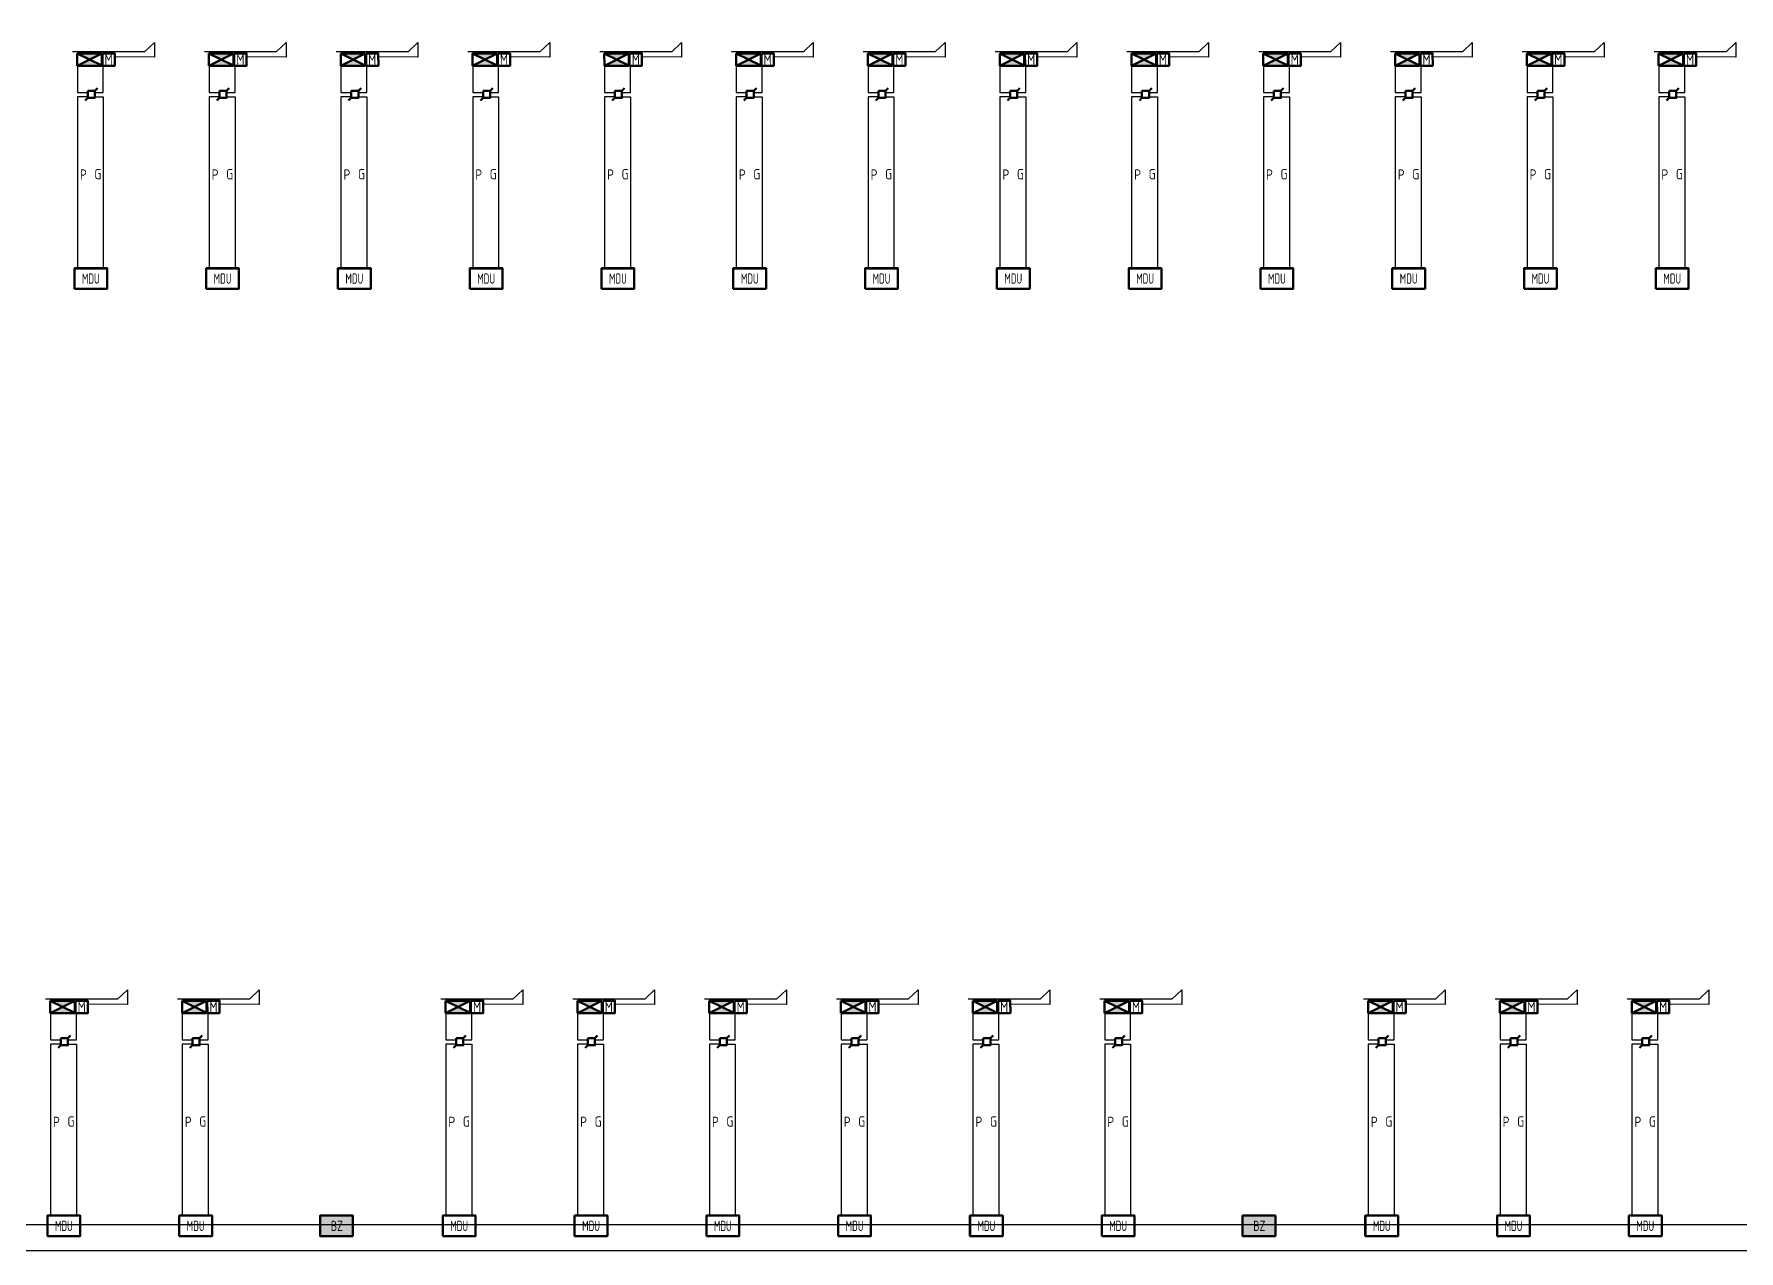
# Model space of a CAD drawing. Header units: millimetres. Extents: x 127230 to 906013, y -355313 to -209225.
# Drawn here: x 626387 to 668006, y -347762 to -318058 of the extents above; entities that cross this region are included whole.
import ezdxf
from ezdxf.enums import TextEntityAlignment as Align

# ---------------------------------------------------------------- set-up
doc = ezdxf.new("R2018")
doc.units = ezdxf.units.MM
doc.linetypes.add('Cплошная', pattern=[0])
for name, color, linetype, lineweight in [('14', 250, 'Continuous', 0), ('Адресация СПС', 7, 'Continuous', 25), ('АТ_ПС_ИП_025', 1, 'Continuous', 25), ('АТ_ПС_ППКП_025', 5, 'Continuous', 25), ('АТ_ПС_Текст_025', 7, 'Continuous', 25), ('АТ_ПС_Трасса_100', 1, 'Continuous', 100)]:
    doc.layers.add(name, color=color, linetype=linetype, lineweight=lineweight)
doc.layers.add('ПС2', color=230, linetype='Continuous')
doc.styles.add('GLE_OASR_TextStyle', font='GOST2304A.ttf')
doc.styles.add('GOST 2.304 type A', font='GOST2304A.ttf', dxfattribs={"width": 0.9, "height": 250})
doc.styles.get("Standard").update_dxf_attribs({"font": 'gost_0.ttf'})
doc.styles.add('ГОСТ 2.304', font='CS_Gost2304.shx', dxfattribs={"width": 0.8})

# ---------------------------------------------------------------- blocks, each defined once
blk = doc.blocks.new('*U49')
at = {"linetype": 'Continuous', "lineweight": 25}
blk.add_wipeout([(-1.5, -1.5), (-1.5, 1.5), (1.5, 1.5), (1.5, -1.5)], dxfattribs=at)
at = {"color": 0, "linetype": 'Continuous', "lineweight": -2}
for p, q in [((1.5, 1.5), (2.63, 2.63)), ((-1.5, -1.5), (-2.63, -2.63))]:
    blk.add_line(p, q, dxfattribs=at)
blk.add_lwpolyline([(-1.5, 1.5), (1.5, 1.5), (1.5, -1.5), (-1.5, -1.5)], close=True, dxfattribs=at)
blk = doc.blocks.new('*U52')
at = {"linetype": 'Continuous', "lineweight": -2}
h = blk.add_hatch(color=0, dxfattribs=at)
h.dxf.hatch_style = 1
h.paths.add_polyline_path([(-6, 2.97), (-2.98, 1.48), (0, 2.97)])
h.paths.add_polyline_path([(-2.98, 1.48), (-6, -0.03), (0, -0.03), (0, 0)])
at = {"color": 0, "linetype": 'Continuous', "lineweight": -2}
for p, q in [((-6, -0.03), (-6, 2.97)), ((0, 2.97), (-6, 2.97)), ((-6, 2.97), (0, 0)), ((-6, -0.03), (0, 2.97)), ((0, -0.03), (0, 2.97)), ((0, 1.47), (0.18, 1.47)), ((-6, -0.03), (0, -0.03))]:
    blk.add_line(p, q, dxfattribs=at)
blk.add_lwpolyline([(0.18, 2.97), (3.18, 2.97), (3.18, -0.03), (0.18, -0.03)], close=True, dxfattribs=at)
at = {"color": 0, "linetype": 'Continuous', "lineweight": -2, "style": 'GLE_OASR_TextStyle'}
blk.add_text('М', height=2.5, dxfattribs=at).set_placement((1.68, 1.47), align=Align.MIDDLE_CENTER)
blk = doc.blocks.new('*U51')
at = {"color": 0, "linetype": 'Continuous', "lineweight": -2}
blk.add_lwpolyline([(-8, -0.03), (0, -0.03), (0, 4.97), (-8, 4.97)], close=True, dxfattribs=at)
at = {"color": 0, "linetype": 'Continuous', "lineweight": -2, "style": 'ГОСТ 2.304', "width": 0.8, "flags": 4}
blk.add_attdef('НАДПИСЬ', text='', height=2.5, dxfattribs=at).set_placement((-4, 2.47), align=Align.MIDDLE_CENTER)
blk = doc.blocks.new('*U108')
at = {"color": 0, "lineweight": 0}
blk.add_wipeout([(-2.4, 2.08), (-19.97, 2.07), (-19.97, -2.23), (-2.4, -2.23)], dxfattribs=at)
at = {"color": 0, "linetype": 'Cплошная', "lineweight": 25}
for q in [(0, 0), (-19.97, -2.23)]:
    blk.add_line((-2.4, -2.23), q, dxfattribs=at)
at = {"color": 0, "lineweight": 30, "flags": 104}
blk.add_attdef('ТЕКСТ1', text='', height=2.5, dxfattribs=at).set_placement((-3.31, 1.05), align=Align.TOP_RIGHT)
blk = doc.blocks.new('бриз')
at = {"lineweight": 50, "ltscale": 100, "true_color": 0xffffff}
h = blk.add_hatch(color=7, dxfattribs=at)
h.dxf.hatch_style = 1
h.paths.add_polyline_path([(-139304, -374795), (-140104, -374795), (-140104, -375295), (-139304, -375295)])
at = {"layer": 'Адресация СПС', "color": 1, "lineweight": 50, "ltscale": 100}
blk.add_lwpolyline([(-139304, -375295), (-140104, -375295), (-140104, -374795), (-139304, -374795)], close=True, dxfattribs=at)
at = {"layer": 'Адресация СПС', "color": 1, "lineweight": 50, "ltscale": 100, "style": 'GOST 2.304 type A', "width": 0.9}
blk.add_text('BZ', height=250, dxfattribs=at).set_placement((-139696, -375046), align=Align.MIDDLE_CENTER)

msp = doc.modelspace()

# ---------------------------------------------------------------- linework, layer by layer
at = {"layer": '14', "color": 6, "lineweight": 25}
for points in [[(627443, -318833), (627443, -319483), (627695, -319483)], [(630660, -318833), (630660, -319483), (630912, -319483)], [(633877, -318833), (633877, -319483), (634129, -319483)], [(637095, -318833), (637095, -319483), (637347, -319483)], [(640312, -318833), (640312, -319483), (640564, -319483)], [(643529, -318833), (643529, -319483), (643781, -319483)], [(646747, -318833), (646747, -319483), (646999, -319483)], [(649964, -318833), (649964, -319483), (650216, -319483)], [(653181, -318833), (653181, -319483), (653433, -319483)], [(656399, -318833), (656399, -319483), (656651, -319483)], [(659616, -318833), (659616, -319483), (659868, -319483)], [(662833, -318833), (662833, -319483), (663085, -319483)], [(666051, -318833), (666051, -319483), (666303, -319483)], [(626785, -341958), (626785, -342608), (627037, -342608)], [(630003, -341958), (630003, -342608), (630255, -342608)], [(636437, -341958), (636437, -342608), (636689, -342608)], [(639655, -341958), (639655, -342608), (639907, -342608)], [(642872, -341958), (642872, -342608), (643124, -342608)], [(646089, -341958), (646089, -342608), (646341, -342608)], [(649307, -341958), (649307, -342608), (649559, -342608)], [(652524, -341958), (652524, -342608), (652776, -342608)], [(658959, -341958), (658959, -342608), (659211, -342608)], [(662176, -341958), (662176, -342608), (662428, -342608)], [(665393, -341958), (665393, -342608), (665645, -342608)]]:
    msp.add_lwpolyline(points, dxfattribs=at)
at = {"layer": 'АТ_ПС_Трасса_100', "color": 92, "lineweight": 25, "ltscale": 100}
for points in [[(627867, -319483), (628075, -319483), (628075, -318834)], [(631085, -319483), (631293, -319483), (631293, -318834)], [(634302, -319483), (634510, -319483), (634510, -318834)], [(637519, -319483), (637727, -319483), (637727, -318834)], [(640737, -319483), (640945, -319483), (640945, -318834)], [(643954, -319483), (644162, -319483), (644162, -318834)], [(647171, -319483), (647379, -319483), (647379, -318834)], [(650389, -319483), (650597, -319483), (650597, -318834)], [(653606, -319483), (653814, -319483), (653814, -318834)], [(656823, -319483), (657031, -319483), (657031, -318834)], [(660041, -319483), (660249, -319483), (660249, -318834)], [(663258, -319483), (663466, -319483), (663466, -318834)], [(666475, -319483), (666683, -319483), (666683, -318834)], [(627867, -319590), (628075, -319590), (628075, -323777)], [(631085, -319590), (631293, -319590), (631293, -323777)], [(634302, -319590), (634510, -319590), (634510, -323777)], [(637519, -319590), (637727, -319590), (637727, -323777)], [(640737, -319590), (640945, -319590), (640945, -323777)], [(643954, -319590), (644162, -319590), (644162, -323777)], [(647171, -319590), (647379, -319590), (647379, -323777)], [(650389, -319590), (650597, -319590), (650597, -323777)], [(653606, -319590), (653814, -319590), (653814, -323777)], [(656823, -319590), (657031, -319590), (657031, -323777)], [(660041, -319590), (660249, -319590), (660249, -323777)], [(663258, -319590), (663466, -319590), (663466, -323777)], [(666475, -319590), (666683, -319590), (666683, -323777)], [(627210, -342608), (627418, -342608), (627418, -341959)], [(630427, -342608), (630635, -342608), (630635, -341959)], [(636862, -342608), (637070, -342608), (637070, -341959)], [(640079, -342608), (640287, -342608), (640287, -341959)], [(643296, -342608), (643505, -342608), (643505, -341959)], [(646514, -342608), (646722, -342608), (646722, -341959)], [(649731, -342608), (649939, -342608), (649939, -341959)], [(652948, -342608), (653157, -342608), (653157, -341959)], [(659383, -342608), (659591, -342608), (659591, -341959)], [(662600, -342608), (662809, -342608), (662809, -341959)], [(665818, -342608), (666026, -342608), (666026, -341959)], [(627210, -342715), (627418, -342715), (627418, -346902)], [(630427, -342715), (630635, -342715), (630635, -346902)], [(636862, -342715), (637070, -342715), (637070, -346902)], [(640079, -342715), (640287, -342715), (640287, -346902)], [(643296, -342715), (643505, -342715), (643505, -346902)], [(646514, -342715), (646722, -342715), (646722, -346902)], [(649731, -342715), (649939, -342715), (649939, -346902)], [(652948, -342715), (653157, -342715), (653157, -346902)], [(659383, -342715), (659591, -342715), (659591, -346902)], [(662600, -342715), (662809, -342715), (662809, -346902)], [(665818, -342715), (666026, -342715), (666026, -346902)]]:
    msp.add_lwpolyline(points, dxfattribs=at)
at = {"layer": 'АТ_ПС_Трасса_100', "color": 6, "lineweight": 25, "ltscale": 100}
for points in [[(627695, -319590), (627443, -319590), (627443, -323777)], [(630912, -319590), (630660, -319590), (630660, -323777)], [(634129, -319590), (633877, -319590), (633877, -323777)], [(637347, -319590), (637095, -319590), (637095, -323777)], [(640564, -319590), (640312, -319590), (640312, -323777)], [(643781, -319590), (643529, -319590), (643529, -323777)], [(646999, -319590), (646747, -319590), (646747, -323777)], [(650216, -319590), (649964, -319590), (649964, -323777)], [(653433, -319590), (653181, -319590), (653181, -323777)], [(656651, -319590), (656399, -319590), (656399, -323777)], [(659868, -319590), (659616, -319590), (659616, -323777)], [(663085, -319590), (662833, -319590), (662833, -323777)], [(666303, -319590), (666051, -319590), (666051, -323777)], [(627037, -342715), (626785, -342715), (626785, -346902)], [(630255, -342715), (630003, -342715), (630003, -346902)], [(636689, -342715), (636437, -342715), (636437, -346902)], [(639907, -342715), (639655, -342715), (639655, -346902)], [(643124, -342715), (642872, -342715), (642872, -346902)], [(646341, -342715), (646089, -342715), (646089, -346902)], [(649559, -342715), (649307, -342715), (649307, -346902)], [(652776, -342715), (652524, -342715), (652524, -346902)], [(659211, -342715), (658959, -342715), (658959, -346902)], [(662428, -342715), (662176, -342715), (662176, -346902)], [(665645, -342715), (665393, -342715), (665393, -346902)]]:
    msp.add_lwpolyline(points, dxfattribs=at)

# ---------------------------------------------------------------- block references
at = {"layer": 'Адресация СПС', "color": 7, "lineweight": 50}
for p in [(773473, 27894), (795994, 27894)]:
    msp.add_blockref('бриз', p, dxfattribs=at)
at = {"layer": 'ПС2', "color": 5, "lineweight": 50, "transparency": 33554687, "xscale": 100, "yscale": 100, "zscale": 100, "rotation": 0.1250381865928775}
for p in [(628038, -318828), (631256, -318828), (634473, -318828), (637690, -318828), (640908, -318828), (644125, -318828), (647342, -318828), (650560, -318828), (653777, -318828), (656994, -318828), (660212, -318828), (663429, -318828), (666646, -318828), (627381, -341953), (630598, -341953), (637033, -341953), (640250, -341953), (643468, -341953), (646685, -341953), (649902, -341953), (653120, -341953), (659554, -341953), (662772, -341953), (665989, -341953)]:
    msp.add_blockref('*U52', p, dxfattribs=at)

# ---------------------------------------------------------------- texts
at = {"layer": 'АТ_ПС_Текст_025', "char_height": 250, "attachment_point": 5, "style": 'GLE_OASR_TextStyle'}
for s, insert in [('P', (627589, -321487)), ('G', (627944, -321478)), ('P', (630806, -321487)), ('G', (631162, -321478)), ('P', (634024, -321487)), ('G', (634379, -321478)), ('P', (637241, -321487)), ('G', (637596, -321478)), ('P', (640458, -321487)), ('G', (640814, -321478)), ('P', (643676, -321487)), ('G', (644031, -321478)), ('P', (646893, -321487)), ('G', (647248, -321478)), ('P', (650110, -321487)), ('G', (650466, -321478)), ('P', (653328, -321487)), ('G', (653683, -321478)), ('P', (656545, -321487)), ('G', (656900, -321478)), ('P', (659762, -321487)), ('G', (660118, -321478)), ('P', (662980, -321487)), ('G', (663335, -321478)), ('P', (666197, -321487)), ('G', (666552, -321478)), ('P', (626932, -344612)), ('G', (627287, -344604)), ('P', (630149, -344612)), ('G', (630504, -344604)), ('P', (636584, -344612)), ('G', (636939, -344604)), ('P', (639801, -344612)), ('G', (640156, -344604)), ('P', (643018, -344612)), ('G', (643374, -344604)), ('P', (646236, -344612)), ('G', (646591, -344604)), ('P', (649453, -344612)), ('G', (649808, -344604)), ('P', (652670, -344612)), ('G', (653026, -344604)), ('P', (659105, -344612)), ('G', (659460, -344604)), ('P', (662322, -344612)), ('G', (662678, -344604)), ('P', (665540, -344612)), ('G', (665895, -344604))]:
    msp.add_mtext_dynamic_manual_height_columns(s, width=1237.88, gutter_width=12.5, heights=[0], dxfattribs=dict(at, insert=insert))

# ---------------------------------------------------------------- next in the draw order: block references
at = {"layer": 'АТ_ПС_ИП_025', "lineweight": 50, "xscale": 57.51779866433964, "yscale": 57.51779866433964, "zscale": 57.51779866433964}
for p in [(627781, -319532), (630998, -319532), (634216, -319532), (637433, -319532), (640650, -319532), (643868, -319532), (647085, -319532), (650302, -319532), (653520, -319532), (656737, -319532), (659954, -319532), (663172, -319532), (666389, -319532), (627124, -342657), (630341, -342657), (636776, -342657), (639993, -342657), (643210, -342657), (646428, -342657), (649645, -342657), (652862, -342657), (659297, -342657), (662514, -342657), (665732, -342657)]:
    msp.add_blockref('*U49', p, dxfattribs=at)
at = {"layer": 'АТ_ПС_Текст_025', "linetype": 'Continuous'}
ref = msp.add_blockref('*U108', (629323, -318266), dxfattribs=dict(at, xscale=100, yscale=100, zscale=100))
lines = msp.add_mtext('230 В AC*** ', dxfattribs={"layer": '0', "color": 0, "insert": (628992, -318161), "char_height": 2.5, "attachment_point": 1})
ref.add_attrib('ТЕКСТ1', '', (628992, -318161), dxfattribs={"flags": 104}).embed_mtext(lines)
ref = msp.add_blockref('*U108', (632540, -318266), dxfattribs=dict(at, xscale=100, yscale=100, zscale=100))
lines = msp.add_mtext('230 В AC*** ', dxfattribs={"layer": '0', "color": 0, "insert": (632209, -318161), "char_height": 2.5, "attachment_point": 1})
ref.add_attrib('ТЕКСТ1', '', (632209, -318161), dxfattribs={"flags": 104}).embed_mtext(lines)
ref = msp.add_blockref('*U108', (635757, -318266), dxfattribs=dict(at, xscale=100, yscale=100, zscale=100))
lines = msp.add_mtext('230 В AC*** ', dxfattribs={"layer": '0', "color": 0, "insert": (635426, -318161), "char_height": 2.5, "attachment_point": 1})
ref.add_attrib('ТЕКСТ1', '', (635426, -318161), dxfattribs={"flags": 104}).embed_mtext(lines)
ref = msp.add_blockref('*U108', (638975, -318266), dxfattribs=dict(at, xscale=100, yscale=100, zscale=100))
lines = msp.add_mtext('230 В AC*** ', dxfattribs={"layer": '0', "color": 0, "insert": (638644, -318161), "char_height": 2.5, "attachment_point": 1})
ref.add_attrib('ТЕКСТ1', '', (638644, -318161), dxfattribs={"flags": 104}).embed_mtext(lines)
ref = msp.add_blockref('*U108', (642192, -318266), dxfattribs=dict(at, xscale=100, yscale=100, zscale=100))
lines = msp.add_mtext('230 В AC*** ', dxfattribs={"layer": '0', "color": 0, "insert": (641861, -318161), "char_height": 2.5, "attachment_point": 1})
ref.add_attrib('ТЕКСТ1', '', (641861, -318161), dxfattribs={"flags": 104}).embed_mtext(lines)
ref = msp.add_blockref('*U108', (645409, -318266), dxfattribs=dict(at, xscale=100, yscale=100, zscale=100))
lines = msp.add_mtext('230 В AC*** ', dxfattribs={"layer": '0', "color": 0, "insert": (645078, -318161), "char_height": 2.5, "attachment_point": 1})
ref.add_attrib('ТЕКСТ1', '', (645078, -318161), dxfattribs={"flags": 104}).embed_mtext(lines)
ref = msp.add_blockref('*U108', (648627, -318266), dxfattribs=dict(at, xscale=100, yscale=100, zscale=100))
lines = msp.add_mtext('230 В AC*** ', dxfattribs={"layer": '0', "color": 0, "insert": (648296, -318161), "char_height": 2.5, "attachment_point": 1})
ref.add_attrib('ТЕКСТ1', '', (648296, -318161), dxfattribs={"flags": 104}).embed_mtext(lines)
ref = msp.add_blockref('*U108', (651844, -318266), dxfattribs=dict(at, xscale=100, yscale=100, zscale=100))
lines = msp.add_mtext('230 В AC*** ', dxfattribs={"layer": '0', "color": 0, "insert": (651513, -318161), "char_height": 2.5, "attachment_point": 1})
ref.add_attrib('ТЕКСТ1', '', (651513, -318161), dxfattribs={"flags": 104}).embed_mtext(lines)
ref = msp.add_blockref('*U108', (655061, -318266), dxfattribs=dict(at, xscale=100, yscale=100, zscale=100))
lines = msp.add_mtext('230 В AC*** ', dxfattribs={"layer": '0', "color": 0, "insert": (654730, -318161), "char_height": 2.5, "attachment_point": 1})
ref.add_attrib('ТЕКСТ1', '', (654730, -318161), dxfattribs={"flags": 104}).embed_mtext(lines)
ref = msp.add_blockref('*U108', (658279, -318266), dxfattribs=dict(at, xscale=100, yscale=100, zscale=100))
lines = msp.add_mtext('230 В AC*** ', dxfattribs={"layer": '0', "color": 0, "insert": (657948, -318161), "char_height": 2.5, "attachment_point": 1})
ref.add_attrib('ТЕКСТ1', '', (657948, -318161), dxfattribs={"flags": 104}).embed_mtext(lines)
ref = msp.add_blockref('*U108', (661496, -318266), dxfattribs=dict(at, xscale=100, yscale=100, zscale=100))
lines = msp.add_mtext('230 В AC*** ', dxfattribs={"layer": '0', "color": 0, "insert": (661165, -318161), "char_height": 2.5, "attachment_point": 1})
ref.add_attrib('ТЕКСТ1', '', (661165, -318161), dxfattribs={"flags": 104}).embed_mtext(lines)
ref = msp.add_blockref('*U108', (664713, -318266), dxfattribs=dict(at, xscale=100, yscale=100, zscale=100))
lines = msp.add_mtext('230 В AC*** ', dxfattribs={"layer": '0', "color": 0, "insert": (664382, -318161), "char_height": 2.5, "attachment_point": 1})
ref.add_attrib('ТЕКСТ1', '', (664382, -318161), dxfattribs={"flags": 104}).embed_mtext(lines)
ref = msp.add_blockref('*U108', (667931, -318266), dxfattribs=dict(at, xscale=100, yscale=100, zscale=100))
lines = msp.add_mtext('230 В AC*** ', dxfattribs={"layer": '0', "color": 0, "insert": (667600, -318161), "char_height": 2.5, "attachment_point": 1})
ref.add_attrib('ТЕКСТ1', '', (667600, -318161), dxfattribs={"flags": 104}).embed_mtext(lines)
ref = msp.add_blockref('*U108', (628665, -341391), dxfattribs=dict(at, xscale=100, yscale=100, zscale=100))
lines = msp.add_mtext('230 В AC*** ', dxfattribs={"layer": '0', "color": 0, "insert": (628334, -341287), "char_height": 2.5, "attachment_point": 1})
ref.add_attrib('ТЕКСТ1', '', (628334, -341287), dxfattribs={"flags": 104}).embed_mtext(lines)
ref = msp.add_blockref('*U108', (631883, -341391), dxfattribs=dict(at, xscale=100, yscale=100, zscale=100))
lines = msp.add_mtext('230 В AC*** ', dxfattribs={"layer": '0', "color": 0, "insert": (631552, -341287), "char_height": 2.5, "attachment_point": 1})
ref.add_attrib('ТЕКСТ1', '', (631552, -341287), dxfattribs={"flags": 104}).embed_mtext(lines)
ref = msp.add_blockref('*U108', (638317, -341391), dxfattribs=dict(at, xscale=100, yscale=100, zscale=100))
lines = msp.add_mtext('230 В AC*** ', dxfattribs={"layer": '0', "color": 0, "insert": (637986, -341287), "char_height": 2.5, "attachment_point": 1})
ref.add_attrib('ТЕКСТ1', '', (637986, -341287), dxfattribs={"flags": 104}).embed_mtext(lines)
ref = msp.add_blockref('*U108', (641535, -341391), dxfattribs=dict(at, xscale=100, yscale=100, zscale=100))
lines = msp.add_mtext('230 В AC*** ', dxfattribs={"layer": '0', "color": 0, "insert": (641204, -341287), "char_height": 2.5, "attachment_point": 1})
ref.add_attrib('ТЕКСТ1', '', (641204, -341287), dxfattribs={"flags": 104}).embed_mtext(lines)
ref = msp.add_blockref('*U108', (644752, -341391), dxfattribs=dict(at, xscale=100, yscale=100, zscale=100))
lines = msp.add_mtext('230 В AC*** ', dxfattribs={"layer": '0', "color": 0, "insert": (644421, -341287), "char_height": 2.5, "attachment_point": 1})
ref.add_attrib('ТЕКСТ1', '', (644421, -341287), dxfattribs={"flags": 104}).embed_mtext(lines)
ref = msp.add_blockref('*U108', (647969, -341391), dxfattribs=dict(at, xscale=100, yscale=100, zscale=100))
lines = msp.add_mtext('230 В AC*** ', dxfattribs={"layer": '0', "color": 0, "insert": (647638, -341287), "char_height": 2.5, "attachment_point": 1})
ref.add_attrib('ТЕКСТ1', '', (647638, -341287), dxfattribs={"flags": 104}).embed_mtext(lines)
ref = msp.add_blockref('*U108', (651187, -341391), dxfattribs=dict(at, xscale=100, yscale=100, zscale=100))
lines = msp.add_mtext('230 В AC*** ', dxfattribs={"layer": '0', "color": 0, "insert": (650856, -341287), "char_height": 2.5, "attachment_point": 1})
ref.add_attrib('ТЕКСТ1', '', (650856, -341287), dxfattribs={"flags": 104}).embed_mtext(lines)
ref = msp.add_blockref('*U108', (654404, -341391), dxfattribs=dict(at, xscale=100, yscale=100, zscale=100))
lines = msp.add_mtext('230 В AC*** ', dxfattribs={"layer": '0', "color": 0, "insert": (654073, -341287), "char_height": 2.5, "attachment_point": 1})
ref.add_attrib('ТЕКСТ1', '', (654073, -341287), dxfattribs={"flags": 104}).embed_mtext(lines)
ref = msp.add_blockref('*U108', (660839, -341391), dxfattribs=dict(at, xscale=100, yscale=100, zscale=100))
lines = msp.add_mtext('230 В AC*** ', dxfattribs={"layer": '0', "color": 0, "insert": (660508, -341287), "char_height": 2.5, "attachment_point": 1})
ref.add_attrib('ТЕКСТ1', '', (660508, -341287), dxfattribs={"flags": 104}).embed_mtext(lines)
ref = msp.add_blockref('*U108', (664056, -341391), dxfattribs=dict(at, xscale=100, yscale=100, zscale=100))
lines = msp.add_mtext('230 В AC*** ', dxfattribs={"layer": '0', "color": 0, "insert": (663725, -341287), "char_height": 2.5, "attachment_point": 1})
ref.add_attrib('ТЕКСТ1', '', (663725, -341287), dxfattribs={"flags": 104}).embed_mtext(lines)
ref = msp.add_blockref('*U108', (667273, -341391), dxfattribs=dict(at, xscale=100, yscale=100, zscale=100))
lines = msp.add_mtext('230 В AC*** ', dxfattribs={"layer": '0', "color": 0, "insert": (666942, -341287), "char_height": 2.5, "attachment_point": 1})
ref.add_attrib('ТЕКСТ1', '', (666942, -341287), dxfattribs={"flags": 104}).embed_mtext(lines)

# ---------------------------------------------------------------- next in the draw order: wipeouts: each hides what was drawn before it
at = {"lineweight": 25}
for points in [[(627371, -323777), (628171, -323777), (628171, -324277), (627371, -324277)], [(630588, -323777), (631388, -323777), (631388, -324277), (630588, -324277)], [(633805, -323777), (634605, -323777), (634605, -324277), (633805, -324277)], [(637023, -323777), (637823, -323777), (637823, -324277), (637023, -324277)], [(640240, -323777), (641040, -323777), (641040, -324277), (640240, -324277)], [(643457, -323777), (644257, -323777), (644257, -324277), (643457, -324277)], [(646675, -323777), (647475, -323777), (647475, -324277), (646675, -324277)], [(649892, -323777), (650692, -323777), (650692, -324277), (649892, -324277)], [(653109, -323777), (653909, -323777), (653909, -324277), (653109, -324277)], [(656327, -323777), (657127, -323777), (657127, -324277), (656327, -324277)], [(659544, -323777), (660344, -323777), (660344, -324277), (659544, -324277)], [(662761, -323777), (663561, -323777), (663561, -324277), (662761, -324277)], [(665979, -323777), (666779, -323777), (666779, -324277), (665979, -324277)], [(626713, -346902), (627513, -346902), (627513, -347402), (626713, -347402)], [(629931, -346902), (630731, -346902), (630731, -347402), (629931, -347402)], [(636365, -346902), (637165, -346902), (637165, -347402), (636365, -347402)], [(639583, -346902), (640383, -346902), (640383, -347402), (639583, -347402)], [(642800, -346902), (643600, -346902), (643600, -347402), (642800, -347402)], [(646017, -346902), (646817, -346902), (646817, -347402), (646017, -347402)], [(649235, -346902), (650035, -346902), (650035, -347402), (649235, -347402)], [(652452, -346902), (653252, -346902), (653252, -347402), (652452, -347402)], [(658887, -346902), (659687, -346902), (659687, -347402), (658887, -347402)], [(662104, -346902), (662904, -346902), (662904, -347402), (662104, -347402)], [(665321, -346902), (666121, -346902), (666121, -347402), (665321, -347402)]]:
    msp.add_wipeout(points, dxfattribs=at).dxf.layer = 'АТ_ПС_Трасса_100'

# ---------------------------------------------------------------- next in the draw order: linework, layer by layer
at = {"color": 1, "lineweight": 30}
msp.add_lwpolyline([(584045, -341307), (585609, -341307), (585609, -347115), (718220, -347115), (718220, -347762), (583506, -347762), (583506, -341548)], dxfattribs=at)
at = {"layer": '14', "color": 6, "lineweight": 25}
for points in [[(629323, -318266), (629323, -318620), (628356, -318615)], [(632540, -318266), (632540, -318620), (631573, -318615)], [(635757, -318266), (635757, -318620), (634791, -318615)], [(638975, -318266), (638975, -318620), (638008, -318615)], [(642192, -318266), (642192, -318620), (641225, -318615)], [(645409, -318266), (645409, -318620), (644443, -318615)], [(648627, -318266), (648627, -318620), (647660, -318615)], [(651844, -318266), (651844, -318620), (650877, -318615)], [(655061, -318266), (655061, -318620), (654095, -318615)], [(658279, -318266), (658279, -318620), (657312, -318615)], [(661496, -318266), (661496, -318620), (660529, -318615)], [(664713, -318266), (664713, -318620), (663747, -318615)], [(667931, -318266), (667931, -318620), (666964, -318615)], [(628665, -341391), (628665, -341745), (627698, -341740)], [(631883, -341391), (631883, -341745), (630916, -341740)], [(638317, -341391), (638317, -341745), (637350, -341740)], [(641535, -341391), (641535, -341745), (640568, -341740)], [(644752, -341391), (644752, -341745), (643785, -341740)], [(647969, -341391), (647969, -341745), (647002, -341740)], [(651187, -341391), (651187, -341745), (650220, -341740)], [(654404, -341391), (654404, -341745), (653437, -341740)], [(660839, -341391), (660839, -341745), (659872, -341740)], [(664056, -341391), (664056, -341745), (663089, -341740)], [(667273, -341391), (667273, -341745), (666306, -341740)]]:
    msp.add_lwpolyline(points, dxfattribs=at)

# ---------------------------------------------------------------- next in the draw order: block references
at = {"layer": 'АТ_ПС_ППКП_025', "color": 1, "linetype": 'Continuous', "lineweight": 50}
ref = msp.add_blockref('*U51', (628171, -324273), dxfattribs=dict(at, xscale=100, yscale=100, zscale=100))
ref.add_attrib('НАДПИСЬ', 'MDU', dxfattribs={"layer": '0', "color": 0, "linetype": 'Continuous', "lineweight": -2, "height": 250, "style": 'ГОСТ 2.304', "width": 0.8}).set_placement((627771, -324027), align=Align.MIDDLE_CENTER)
ref = msp.add_blockref('*U51', (631388, -324273), dxfattribs=dict(at, xscale=100, yscale=100, zscale=100))
ref.add_attrib('НАДПИСЬ', 'MDU', dxfattribs={"layer": '0', "color": 0, "linetype": 'Continuous', "lineweight": -2, "height": 250, "style": 'ГОСТ 2.304', "width": 0.8}).set_placement((630988, -324027), align=Align.MIDDLE_CENTER)
ref = msp.add_blockref('*U51', (634605, -324273), dxfattribs=dict(at, xscale=100, yscale=100, zscale=100))
ref.add_attrib('НАДПИСЬ', 'MDU', dxfattribs={"layer": '0', "color": 0, "linetype": 'Continuous', "lineweight": -2, "height": 250, "style": 'ГОСТ 2.304', "width": 0.8}).set_placement((634205, -324027), align=Align.MIDDLE_CENTER)
ref = msp.add_blockref('*U51', (637823, -324273), dxfattribs=dict(at, xscale=100, yscale=100, zscale=100))
ref.add_attrib('НАДПИСЬ', 'MDU', dxfattribs={"layer": '0', "color": 0, "linetype": 'Continuous', "lineweight": -2, "height": 250, "style": 'ГОСТ 2.304', "width": 0.8}).set_placement((637423, -324027), align=Align.MIDDLE_CENTER)
ref = msp.add_blockref('*U51', (641040, -324273), dxfattribs=dict(at, xscale=100, yscale=100, zscale=100))
ref.add_attrib('НАДПИСЬ', 'MDU', dxfattribs={"layer": '0', "color": 0, "linetype": 'Continuous', "lineweight": -2, "height": 250, "style": 'ГОСТ 2.304', "width": 0.8}).set_placement((640640, -324027), align=Align.MIDDLE_CENTER)
ref = msp.add_blockref('*U51', (644257, -324273), dxfattribs=dict(at, xscale=100, yscale=100, zscale=100))
ref.add_attrib('НАДПИСЬ', 'MDU', dxfattribs={"layer": '0', "color": 0, "linetype": 'Continuous', "lineweight": -2, "height": 250, "style": 'ГОСТ 2.304', "width": 0.8}).set_placement((643857, -324027), align=Align.MIDDLE_CENTER)
ref = msp.add_blockref('*U51', (647475, -324273), dxfattribs=dict(at, xscale=100, yscale=100, zscale=100))
ref.add_attrib('НАДПИСЬ', 'MDU', dxfattribs={"layer": '0', "color": 0, "linetype": 'Continuous', "lineweight": -2, "height": 250, "style": 'ГОСТ 2.304', "width": 0.8}).set_placement((647075, -324027), align=Align.MIDDLE_CENTER)
ref = msp.add_blockref('*U51', (650692, -324273), dxfattribs=dict(at, xscale=100, yscale=100, zscale=100))
ref.add_attrib('НАДПИСЬ', 'MDU', dxfattribs={"layer": '0', "color": 0, "linetype": 'Continuous', "lineweight": -2, "height": 250, "style": 'ГОСТ 2.304', "width": 0.8}).set_placement((650292, -324027), align=Align.MIDDLE_CENTER)
ref = msp.add_blockref('*U51', (653909, -324273), dxfattribs=dict(at, xscale=100, yscale=100, zscale=100))
ref.add_attrib('НАДПИСЬ', 'MDU', dxfattribs={"layer": '0', "color": 0, "linetype": 'Continuous', "lineweight": -2, "height": 250, "style": 'ГОСТ 2.304', "width": 0.8}).set_placement((653509, -324027), align=Align.MIDDLE_CENTER)
ref = msp.add_blockref('*U51', (657127, -324273), dxfattribs=dict(at, xscale=100, yscale=100, zscale=100))
ref.add_attrib('НАДПИСЬ', 'MDU', dxfattribs={"layer": '0', "color": 0, "linetype": 'Continuous', "lineweight": -2, "height": 250, "style": 'ГОСТ 2.304', "width": 0.8}).set_placement((656727, -324027), align=Align.MIDDLE_CENTER)
ref = msp.add_blockref('*U51', (660344, -324273), dxfattribs=dict(at, xscale=100, yscale=100, zscale=100))
ref.add_attrib('НАДПИСЬ', 'MDU', dxfattribs={"layer": '0', "color": 0, "linetype": 'Continuous', "lineweight": -2, "height": 250, "style": 'ГОСТ 2.304', "width": 0.8}).set_placement((659944, -324027), align=Align.MIDDLE_CENTER)
ref = msp.add_blockref('*U51', (663561, -324273), dxfattribs=dict(at, xscale=100, yscale=100, zscale=100))
ref.add_attrib('НАДПИСЬ', 'MDU', dxfattribs={"layer": '0', "color": 0, "linetype": 'Continuous', "lineweight": -2, "height": 250, "style": 'ГОСТ 2.304', "width": 0.8}).set_placement((663161, -324027), align=Align.MIDDLE_CENTER)
ref = msp.add_blockref('*U51', (666779, -324273), dxfattribs=dict(at, xscale=100, yscale=100, zscale=100))
ref.add_attrib('НАДПИСЬ', 'MDU', dxfattribs={"layer": '0', "color": 0, "linetype": 'Continuous', "lineweight": -2, "height": 250, "style": 'ГОСТ 2.304', "width": 0.8}).set_placement((666379, -324027), align=Align.MIDDLE_CENTER)
ref = msp.add_blockref('*U51', (627513, -347398), dxfattribs=dict(at, xscale=100, yscale=100, zscale=100))
ref.add_attrib('НАДПИСЬ', 'MDU', dxfattribs={"layer": '0', "color": 0, "linetype": 'Continuous', "lineweight": -2, "height": 250, "style": 'ГОСТ 2.304', "width": 0.8}).set_placement((627113, -347152), align=Align.MIDDLE_CENTER)
ref = msp.add_blockref('*U51', (630730, -347398), dxfattribs=dict(at, xscale=100, yscale=100, zscale=100))
ref.add_attrib('НАДПИСЬ', 'MDU', dxfattribs={"layer": '0', "color": 0, "linetype": 'Continuous', "lineweight": -2, "height": 250, "style": 'ГОСТ 2.304', "width": 0.8}).set_placement((630331, -347152), align=Align.MIDDLE_CENTER)
ref = msp.add_blockref('*U51', (637165, -347398), dxfattribs=dict(at, xscale=100, yscale=100, zscale=100))
ref.add_attrib('НАДПИСЬ', 'MDU', dxfattribs={"layer": '0', "color": 0, "linetype": 'Continuous', "lineweight": -2, "height": 250, "style": 'ГОСТ 2.304', "width": 0.8}).set_placement((636765, -347152), align=Align.MIDDLE_CENTER)
ref = msp.add_blockref('*U51', (640382, -347398), dxfattribs=dict(at, xscale=100, yscale=100, zscale=100))
ref.add_attrib('НАДПИСЬ', 'MDU', dxfattribs={"layer": '0', "color": 0, "linetype": 'Continuous', "lineweight": -2, "height": 250, "style": 'ГОСТ 2.304', "width": 0.8}).set_placement((639983, -347152), align=Align.MIDDLE_CENTER)
ref = msp.add_blockref('*U51', (643600, -347398), dxfattribs=dict(at, xscale=100, yscale=100, zscale=100))
ref.add_attrib('НАДПИСЬ', 'MDU', dxfattribs={"layer": '0', "color": 0, "linetype": 'Continuous', "lineweight": -2, "height": 250, "style": 'ГОСТ 2.304', "width": 0.8}).set_placement((643200, -347152), align=Align.MIDDLE_CENTER)
ref = msp.add_blockref('*U51', (646817, -347398), dxfattribs=dict(at, xscale=100, yscale=100, zscale=100))
ref.add_attrib('НАДПИСЬ', 'MDU', dxfattribs={"layer": '0', "color": 0, "linetype": 'Continuous', "lineweight": -2, "height": 250, "style": 'ГОСТ 2.304', "width": 0.8}).set_placement((646417, -347152), align=Align.MIDDLE_CENTER)
ref = msp.add_blockref('*U51', (650034, -347398), dxfattribs=dict(at, xscale=100, yscale=100, zscale=100))
ref.add_attrib('НАДПИСЬ', 'MDU', dxfattribs={"layer": '0', "color": 0, "linetype": 'Continuous', "lineweight": -2, "height": 250, "style": 'ГОСТ 2.304', "width": 0.8}).set_placement((649635, -347152), align=Align.MIDDLE_CENTER)
ref = msp.add_blockref('*U51', (653252, -347398), dxfattribs=dict(at, xscale=100, yscale=100, zscale=100))
ref.add_attrib('НАДПИСЬ', 'MDU', dxfattribs={"layer": '0', "color": 0, "linetype": 'Continuous', "lineweight": -2, "height": 250, "style": 'ГОСТ 2.304', "width": 0.8}).set_placement((652852, -347152), align=Align.MIDDLE_CENTER)
ref = msp.add_blockref('*U51', (659686, -347398), dxfattribs=dict(at, xscale=100, yscale=100, zscale=100))
ref.add_attrib('НАДПИСЬ', 'MDU', dxfattribs={"layer": '0', "color": 0, "linetype": 'Continuous', "lineweight": -2, "height": 250, "style": 'ГОСТ 2.304', "width": 0.8}).set_placement((659287, -347152), align=Align.MIDDLE_CENTER)
ref = msp.add_blockref('*U51', (662904, -347398), dxfattribs=dict(at, xscale=100, yscale=100, zscale=100))
ref.add_attrib('НАДПИСЬ', 'MDU', dxfattribs={"layer": '0', "color": 0, "linetype": 'Continuous', "lineweight": -2, "height": 250, "style": 'ГОСТ 2.304', "width": 0.8}).set_placement((662504, -347152), align=Align.MIDDLE_CENTER)
ref = msp.add_blockref('*U51', (666121, -347398), dxfattribs=dict(at, xscale=100, yscale=100, zscale=100))
ref.add_attrib('НАДПИСЬ', 'MDU', dxfattribs={"layer": '0', "color": 0, "linetype": 'Continuous', "lineweight": -2, "height": 250, "style": 'ГОСТ 2.304', "width": 0.8}).set_placement((665721, -347152), align=Align.MIDDLE_CENTER)

doc.saveas('drawing.dxf')
